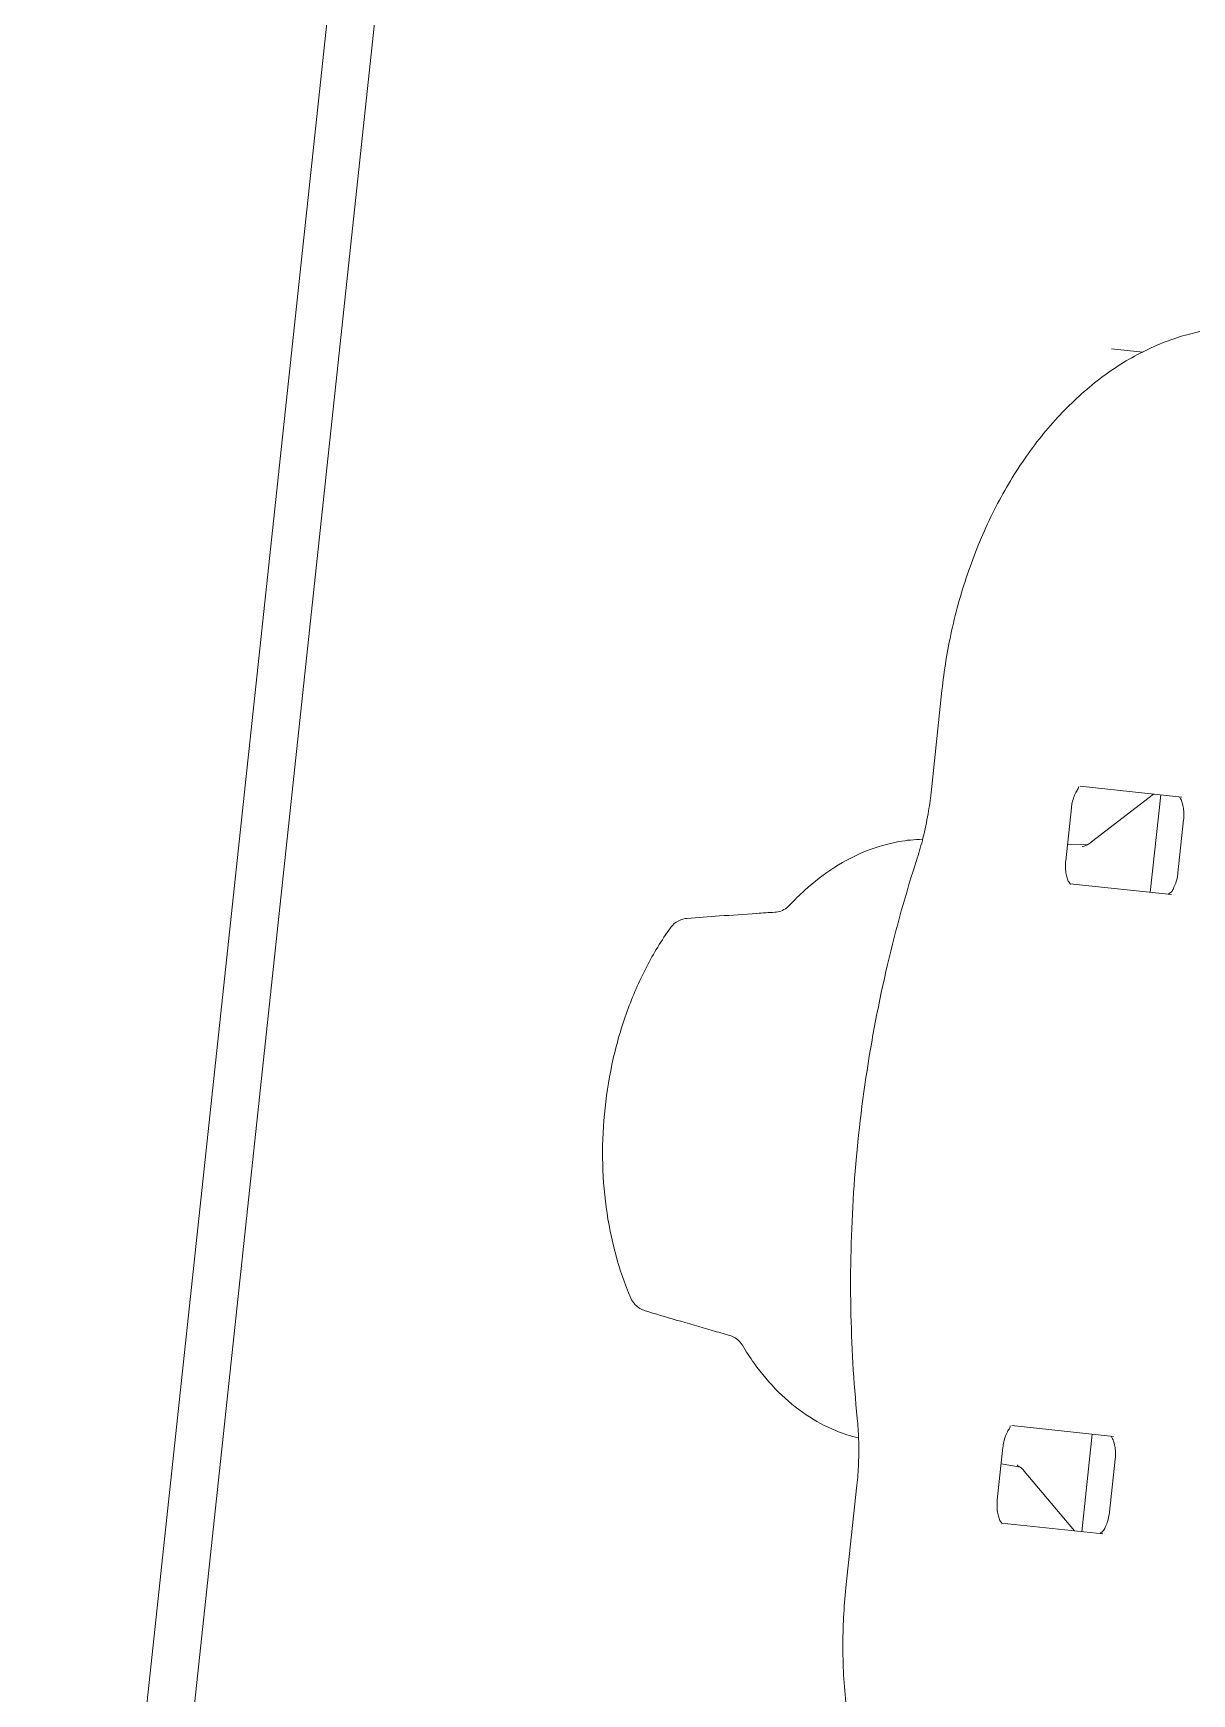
# Model space of a CAD drawing. Header units: millimetres. Extents: x 8265 to 78888, y 1905 to 34251.
# Drawn here: x 38894.03 to 38899.16, y 24318.52 to 24325.88 of the extents above; entities that cross this region are included whole.
import ezdxf

# ---------------------------------------------------------------- set-up
doc = ezdxf.new("R2010")
doc.units = ezdxf.units.MM
doc.layers.add('495_IMPIANTI_001-AM_0', color=6, linetype='Continuous', lineweight=0)

# ---------------------------------------------------------------- blocks, each defined once
blk = doc.blocks.new('gruppo elettrogeno')
at = {"layer": '495_IMPIANTI_001-AM_0'}
for p, q in [((80.2298, -339.3808), (80.2298, -316.7265)), ((80.4403, -316.7423), (80.4403, -339.3808)), ((77.4137, -322.7785), (77.4137, -322.321)), ((76.7588, -322.6787), (76.3063, -322.6787)), ((76.4003, -323.1134), (76.4003, -322.6787)), ((76.6827, -322.9189), (76.4329, -322.6787)), ((76.2876, -322.7784), (76.2876, -323.0137)), ((76.788, -322.7784), (76.788, -323.0137)), ((76.701, -322.9336), (76.788, -322.9398)), ((76.3063, -323.1134), (76.7588, -323.1134)), ((76.7588, -325.5287), (76.3063, -325.5287)), ((76.4003, -325.9634), (76.4003, -325.5287)), ((76.2876, -325.6284), (76.2876, -325.8637)), ((76.788, -325.6284), (76.788, -325.8637)), ((76.7012, -325.7084), (76.788, -325.7023)), ((76.6826, -325.7232), (76.4329, -325.9634)), ((77.4137, -326.321), (77.4137, -325.8636)), ((76.3063, -325.9634), (76.7588, -325.9634)), ((76.8273, -327.9068), (76.6876, -327.9068))]:
    blk.add_line(p, q, dxfattribs=at)
for points, start_tangent, end_tangent in [([(77.4137, -322.321), (77.3993, -322.0563), (77.3527, -321.7809), (77.2748, -321.5194), (77.1676, -321.2787), (77.0336, -321.0653), (76.8763, -320.8847), (76.6997, -320.7419), (76.5092, -320.641), (76.3232, -320.5865)], (0.000003, 1), (-0.983229, 0.182377)), ([(76.2876, -322.7784), (76.2883, -322.761), (76.2927, -322.7316), (76.3001, -322.7077), (76.3088, -322.6896), (76.3167, -322.6787)], (0.001817, 0.999998), (-0.675859, 0.737031)), ([(76.7555, -322.6755), (76.7555, -322.6756), (76.7577, -322.6796)], (-0.991296, -0.131653), (0.664194, -0.74756)), ([(76.7577, -322.6796), (76.7595, -322.6816)], (0.664194, -0.74756), (0.679815, -0.733383)), ([(76.7595, -322.6816), (76.7669, -322.6898), (76.7756, -322.7078), (76.7829, -322.7317), (76.7873, -322.7608), (76.788, -322.7784)], (0.679815, -0.733383), (0.001889, -0.999998)), ([(77.4438, -323.0723), (77.428, -322.9821), (77.4168, -322.8731), (77.4137, -322.7785)], (-0.204775, 0.978809), (0.000001, 1)), ([(76.7001, -322.9331), (76.6855, -322.9216), (76.6829, -322.919)], (-0.853494, 0.521102), (-0.711146, 0.703045)), ([(76.701, -322.9336), (76.7001, -322.9331)], (-0.85825, 0.513232), (-0.853494, 0.521102)), ([(76.7159, -322.9428), (76.701, -322.9336)], (0.283859, 0.958866), (-0.85825, 0.513232)), ([(76.3087, -323.1022), (76.2998, -323.0837), (76.2925, -323.0593), (76.2882, -323.0297), (76.2876, -323.0137)], (-0.57734, 0.816504), (-0.001161, 0.999999)), ([(76.788, -323.0137), (76.7874, -323.03), (76.7831, -323.0594), (76.7758, -323.0836), (76.7671, -323.1019), (76.7657, -323.1115)], (0.000698, -1), (0.22171, -0.975113)), ([(77.4297, -322.9867), (77.5324, -323.0082), (77.671, -323.0645), (77.803, -323.1513), (77.9244, -323.2669), (77.9843, -323.3402)], (0.991564, -0.129618), (0.599551, -0.800337)), ([(76.3132, -323.1084), (76.3087, -323.1022)], (-0.583195, 0.812332), (-0.57734, 0.816504)), ([(76.3162, -323.1135), (76.3132, -323.1084)], (-0.213782, 0.976881), (-0.583195, 0.812332)), ([(76.7657, -323.1115), (76.7657, -323.1116)], (0.22171, -0.975113), (0.25216, -0.967686)), ([(76.7657, -323.1116), (76.7658, -323.1119)], (0.25216, -0.967686), (0.332999, -0.942927)), ([(77.4438, -325.5698), (77.5241, -325.0873), (77.5663, -324.5781), (77.5664, -324.0654), (77.5243, -323.5562), (77.4438, -323.0723)], (0.204771, 0.97881), (-0.204769, 0.97881)), ([(78.046, -323.3779), (78.0197, -323.3694), (77.9947, -323.352), (77.9843, -323.3403)], (-0.98559, 0.169151), (-0.599973, 0.80002)), ([(78.4298, -323.4465), (78.2882, -323.4205), (78.1248, -323.3915), (78.046, -323.3779)], (-0.983042, 0.183381), (-0.985618, 0.168988)), ([(78.4756, -323.4681), (78.4541, -323.4543), (78.4298, -323.4465)], (-0.766905, 0.641761), (-0.982977, 0.183731)), ([(78.4798, -323.4718), (78.4756, -323.4681)], (-0.729437, 0.684048), (-0.766905, 0.641761)), ([(78.4984, -323.4955), (78.4798, -323.4718)], (-0.492651, 0.870227), (-0.729437, 0.684048)), ([(78.4984, -323.4955), (78.586, -323.6807), (78.6501, -323.8843), (78.6891, -324.1), (78.7021, -324.3217), (78.6889, -324.5432), (78.6499, -324.7586), (78.5859, -324.9616), (78.4984, -325.1465)], (0.492651, -0.870227), (-0.492651, -0.870227)), ([(78.4756, -325.174), (78.4541, -325.1877), (78.4298, -325.1956)], (-0.766905, -0.641761), (-0.982977, -0.183731)), ([(78.4798, -325.1702), (78.4756, -325.174)], (-0.729437, -0.684048), (-0.766905, -0.641761)), ([(78.4984, -325.1465), (78.4798, -325.1702)], (-0.492651, -0.870227), (-0.729437, -0.684048)), ([(78.046, -325.2642), (78.1248, -325.2505), (78.2882, -325.2215), (78.4298, -325.1956)], (0.985618, 0.168988), (0.983042, 0.183381)), ([(77.9843, -325.3019), (77.9244, -325.3753), (77.803, -325.4908), (77.6712, -325.5775), (77.5326, -325.6338), (77.4297, -325.6554)], (-0.599552, -0.800336), (-0.991555, -0.129686)), ([(77.9843, -325.3018), (77.995, -325.2898), (78.0201, -325.2724), (78.046, -325.2642)], (0.600013, 0.79999), (0.985583, 0.169192)), ([(76.2876, -325.6284), (76.2883, -325.6111), (76.2927, -325.5817), (76.3001, -325.5576), (76.3089, -325.5395), (76.3168, -325.5287)], (0.001801, 0.999998), (-0.675246, 0.737592)), ([(76.7555, -325.5255), (76.7555, -325.5256), (76.7577, -325.5296)], (-0.990787, -0.135432), (0.662842, -0.74876)), ([(76.7577, -325.5296), (76.7595, -325.5316)], (0.662842, -0.74876), (0.678848, -0.734279)), ([(76.7595, -325.5316), (76.767, -325.54), (76.7756, -325.5579), (76.7829, -325.5818), (76.7873, -325.6108), (76.788, -325.6284)], (0.678848, -0.734279), (0.001888, -0.999998)), ([(77.4137, -325.8636), (77.4167, -325.7704), (77.4278, -325.6614), (77.4438, -325.5698)], (0.000001, 1), (0.204777, 0.978809)), ([(76.7011, -325.7082), (76.7107, -325.7025), (76.7192, -325.6988)], (0.814801, 0.579741), (0.915212, 0.402974)), ([(76.7192, -325.6988), (76.7209, -325.698)], (0.915212, 0.402974), (0.888478, 0.458918)), ([(76.6828, -325.723), (76.6844, -325.7216), (76.6983, -325.7102), (76.7011, -325.7082)], (0.724942, 0.68881), (0.814801, 0.579741)), ([(76.3086, -325.9521), (76.2998, -325.9337), (76.2925, -325.9094), (76.2882, -325.8798), (76.2876, -325.8637)], (-0.577439, 0.816434), (-0.001188, 0.999999)), ([(76.788, -325.8637), (76.7874, -325.88), (76.7831, -325.9094), (76.7758, -325.9338), (76.767, -325.952), (76.7657, -325.9615)], (0.000751, -1), (0.228407, -0.973566)), ([(76.3132, -325.9584), (76.3086, -325.9521)], (-0.583908, 0.81182), (-0.577439, 0.816434)), ([(76.3162, -325.9635), (76.3132, -325.9584)], (-0.216218, 0.976345), (-0.583908, 0.81182)), ([(76.7657, -325.9615), (76.7657, -325.9616)], (0.228407, -0.973566), (0.253274, -0.967394)), ([(76.7657, -325.9616), (76.7658, -325.9619)], (0.253275, -0.967394), (0.335779, -0.941941)), ([(76.3232, -328.0556), (76.5081, -328.0015), (76.6986, -327.9009), (76.8754, -327.7583), (77.0328, -327.5779), (77.1669, -327.3646), (77.2743, -327.1241), (77.3523, -326.8626), (77.3992, -326.5872), (77.4137, -326.321)], (0.983227, 0.182385), (0, 1))]:
    blk.add_spline(points, degree=3, dxfattribs=dict(at, start_tangent=start_tangent, end_tangent=end_tangent))

msp = doc.modelspace()

# ---------------------------------------------------------------- block references
at = {"layer": '495_IMPIANTI_001-AM_0', "linetype": 'Continuous', "rotation": 173.8923967405046}
msp.add_blockref('gruppo elettrogeno', (38940.3107, 23990.2591), dxfattribs=at)

doc.saveas('drawing.dxf')
